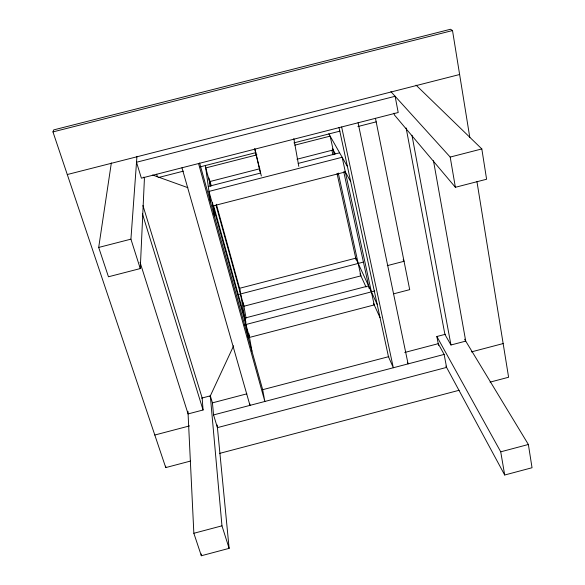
<?xml version="1.0" encoding="UTF-8"?>
<svg xmlns="http://www.w3.org/2000/svg" width="585" height="585" viewBox="0 0 585 585"><rect width="100%" height="100%" fill="white"/><g stroke="black" fill="none" stroke-linecap="round" stroke-linejoin="round"><path stroke-width="0.88" d="M111.347 162.93L98.689 247.44L108.459 276.778L140.268 268.573L144.407 178.813L143.881 177.087M140.268 268.573L130.923 239.155L136.948 156.334M190.491 461.068L165.745 467.591L52.964 131.91L53.696 129.899L450.538 29.25L452.512 30.552L469.813 137.504M209.927 396.747L233.642 345.772M217.167 424.995L229.123 548.357L201.335 555.75L193.854 533.286L221.964 525.827L210.308 395.848L201.532 398.144M445.514 334.247L436.863 336.514L500.731 451.825L528.372 444.483L532.036 467.737L504.701 475.013L445.872 366.064M246.833 393.837L212.435 402.853L213.554 414.933L217.423 427.628L446.596 367.402L444.132 354.422L438.231 343.68L404.718 352.462M198.549 163.544L264.859 401.471L262.672 389.69L388.842 356.623M142.923 205.503L202.161 397.975L203.061 409.997L188.085 413.924L140.056 262.329M406.129 127.925L444.9 334.408L450.962 344.996L465.726 341.121L433.478 160.729M213.554 414.933L444.132 354.422M154.806 435.028L189.496 425.917M471.408 351.899L503.151 343.563M219.646 453.382L459.115 390.283M490.047 382.137L508.599 377.245L476.95 181.599M244.201 324.96L374.773 290.986M393.822 293.787L409.705 289.648L375.475 118.316M237.985 294.621L363.256 262.131M387.27 265.641L404.038 261.29L403.153 259.747M244.779 318.079L368.601 285.882M212.998 205.927L345.34 171.946M98.689 247.44L130.923 239.155M390.882 91.604L450.194 157.065L481.821 148.934L486.596 179.237L455.379 187.288L394.4 114.931L394.056 113.168M67.282 174.535L459.62 74.514M158.564 177.496L183.339 171.164M200.143 166.864L255.879 152.619M293.911 142.894L339.914 131.135M357.896 126.535L376.184 121.863M256.91 154.857L205.737 167.939L210.732 186.023M294.847 145.153L330.137 136.129L334.159 154.396M209.518 181.635L259.872 168.736M296.968 159.237L333.187 149.965M208.282 186.454L260.288 173.131M298.189 163.42L339.614 152.809M52.964 131.91L452.512 30.552M152.663 175.025L187.873 187.675M416.045 85.139L481.821 148.934M464.563 339.198L528.372 444.483M328.814 133.79L347.446 166.586M332.441 148.612L335.329 153.848M344.982 171.31L350.686 181.628M407.35 362.32L408.089 363.885L358.078 122.777M377.164 304.324L355.746 258.182L239.543 288.303L248.267 337.918M359.972 273.773L366.027 287.023M373.515 303.396L380.045 317.662M221.964 525.827L229.123 548.357M142.382 213.686L203.061 409.997M210.308 395.848L212.626 403.482M156.648 174.235L157.423 176.845M181.964 167.778L249.978 405.376L249.707 403.679M213.715 206.044L245.963 322.342M199.609 163.01L262.672 389.69M209.847 180.655L211.295 185.906M216.362 204.282L240.025 290.036M216.062 205.328L243.93 306.226L360.916 275.849L338.262 173.014M254.797 148.619L261.334 175.983M254.753 149.124L260.479 173.08M331.929 150.367L332.916 154.82M337.048 173.533L356.133 259.937M343.746 171.763L369.164 288.471M338.993 127.428L388.469 356.718L393.325 367.76L341.64 126.982M436.863 336.514L438.56 345.377M411.972 135.267L450.962 344.996M293.831 138.645L298.796 166.381M243.338 302.928L246.066 318.218M248.764 333.318L251.938 351.095M450.194 157.065L455.379 187.288M500.731 451.825L504.701 475.013M209.006 178.052L210.161 186.125M212.472 202.271L214.527 216.625M205.379 165.343L210.395 201.759M201.233 553.936L201.335 555.75M187.96 411.328L193.854 533.286M165.73 466.113L165.745 467.591M374.217 304.924L249.495 337.421L208.969 191.412L342.152 157.27L374.217 304.924M395.116 96.284L136.517 162.242L141.365 178.154L398.202 112.525L395.116 96.284"/></g></svg>
